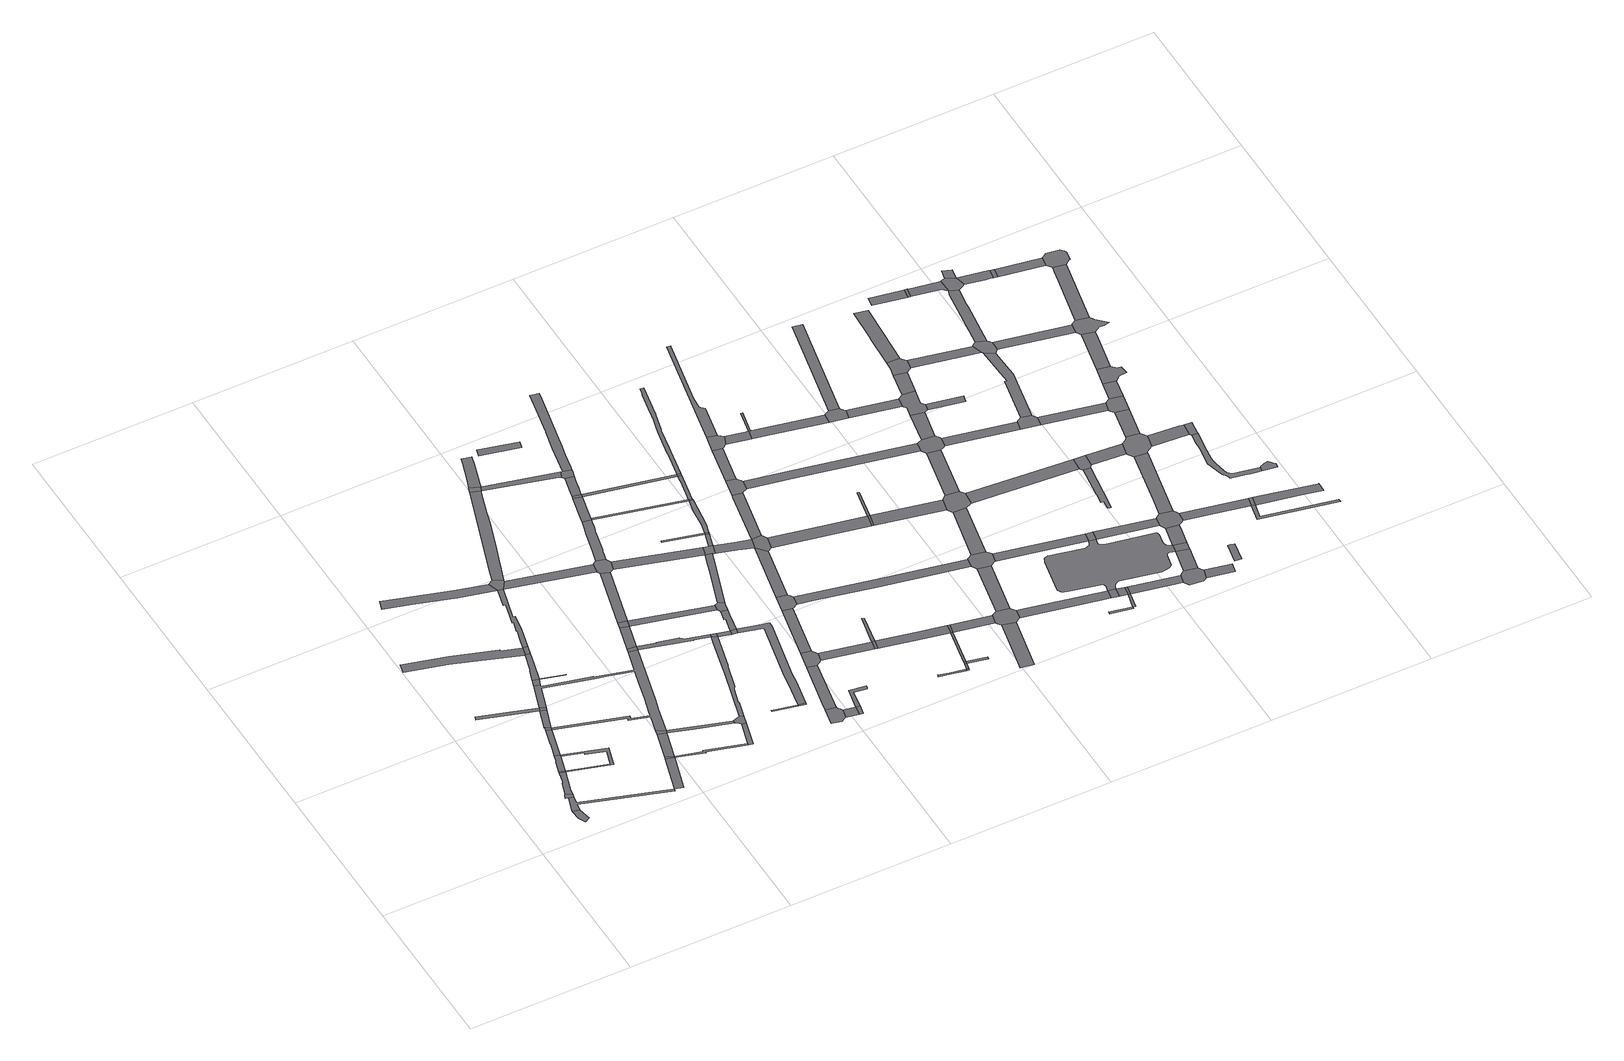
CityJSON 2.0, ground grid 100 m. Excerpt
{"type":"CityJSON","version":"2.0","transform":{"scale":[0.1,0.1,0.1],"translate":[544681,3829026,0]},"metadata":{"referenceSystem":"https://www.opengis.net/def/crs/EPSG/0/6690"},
"CityObjects":{
"road1":{"type":"Road","geometry":[{"type":"MultiSurface","lod":"1","boundaries":[[[0,1,2,3,4]]]}]},
"road2":{"type":"Road","geometry":[{"type":"MultiSurface","lod":"1","boundaries":[[[5,6,7,8,9,10,11]]]}]},
"road3":{"type":"Road","attributes":{"RoadStructureAttribute.sectionType":"1"},"geometry":[{"type":"MultiSurface","lod":"1","boundaries":[[[12,13,14,15,16,17,5,11,18,19,20]]]}]},
"road4":{"type":"Road","geometry":[{"type":"MultiSurface","lod":"1","boundaries":[[[21,12,20,22]]]}]},
"road5":{"type":"Road","geometry":[{"type":"MultiSurface","lod":"1","boundaries":[[[23,24,25,21,22,26,27,28]]]}]},
"road6":{"type":"Road","attributes":{"RoadStructureAttribute.sectionType":"1"},"geometry":[{"type":"MultiSurface","lod":"1","boundaries":[[[8,29,0,4,30,31,32,33,34,35,9]]]}]},
"road7":{"type":"Road","attributes":{"RoadStructureAttribute.sectionType":"1"},"geometry":[{"type":"MultiSurface","lod":"1","boundaries":[[[36,37,38,39,40]]]}]},
"road8":{"type":"Road","attributes":{"RoadStructureAttribute.sectionType":"1"},"geometry":[{"type":"MultiSurface","lod":"1","boundaries":[[[41,42,43,23,28,44,45,46]]]}]},
"road9":{"type":"Road","attributes":{"RoadStructureAttribute.sectionType":"1"},"geometry":[{"type":"MultiSurface","lod":"1","boundaries":[[[47,48,28,27,49,50,51,52,22,20]]]}]},
"road10":{"type":"Road","geometry":[{"type":"MultiSurface","lod":"1","boundaries":[[[53,41,46,54]]]}]},
"road11":{"type":"Road","attributes":{"RoadStructureAttribute.sectionType":"1"},"geometry":[{"type":"MultiSurface","lod":"1","boundaries":[[[39,55,53,54,56,57]]]}]},
"road12":{"type":"Road","attributes":{"RoadStructureAttribute.sectionType":"1"},"geometry":[{"type":"MultiSurface","lod":"1","boundaries":[[[58,59,60,61,62,63,64,65,66,67]]]}]},
"road13":{"type":"Road","geometry":[{"type":"MultiSurface","lod":"1","boundaries":[[[40,39,57,68]]]}]},
"road14":{"type":"Road","geometry":[{"type":"MultiSurface","lod":"1","boundaries":[[[69,70,71,72]]]}]},
"road15":{"type":"Road","attributes":{"RoadStructureAttribute.sectionType":"1"},"geometry":[{"type":"MultiSurface","lod":"1","boundaries":[[[73,74,33,75,76]]]}]},
"road16":{"type":"Road","attributes":{"RoadStructureAttribute.sectionType":"1"},"geometry":[{"type":"MultiSurface","lod":"1","boundaries":[[[77,78,79,80,81,82,83,84]]]}]},
"road17":{"type":"Road","geometry":[{"type":"MultiSurface","lod":"1","boundaries":[[[85,73,76,86]]]}]},
"road18":{"type":"Road","attributes":{"RoadStructureAttribute.sectionType":"1"},"geometry":[{"type":"MultiSurface","lod":"1","boundaries":[[[66,87,88,69,72,89,90,91,92,93,94,95]]]}]},
"road19":{"type":"Road","geometry":[{"type":"MultiSurface","lod":"1","boundaries":[[[67,66,95,96]]]}]},
"road20":{"type":"Road","attributes":{"RoadStructureAttribute.sectionType":"1"},"geometry":[{"type":"MultiSurface","lod":"1","boundaries":[[[70,97,98,40,68,99,100,101,102,103,104,105,106,107,108,54,46,109,110,111,112,113,114,115,116,117,118,119,120,121,122,123,124,125,71]]]}]},
"road21":{"type":"Road","attributes":{"RoadStructureAttribute.sectionType":"1"},"geometry":[{"type":"MultiSurface","lod":"1","boundaries":[[[126,127,85,86,128]]]}]},
"road22":{"type":"Road","geometry":[{"type":"MultiSurface","lod":"1","boundaries":[[[112,126,128,113]]]}]},
"road23":{"type":"Road","attributes":{"RoadStructureAttribute.sectionType":"1"},"geometry":[{"type":"MultiSurface","lod":"1","boundaries":[[[83,129,130,131,132,133,134,135,136,67,96,137,138,139,140]]]}]},
"road24":{"type":"Road","attributes":{"RoadStructureAttribute.sectionType":"1"},"geometry":[{"type":"MultiSurface","lod":"1","boundaries":[[[141,142,86,76,143,144,145,146]]]}]},
"road25":{"type":"Road","attributes":{"RoadStructureAttribute.sectionType":"1"},"geometry":[{"type":"MultiSurface","lod":"1","boundaries":[[[113,128,147,148,149]]]}]},
"road26":{"type":"Road","geometry":[{"type":"MultiSurface","lod":"1","boundaries":[[[150,84,83,140,151,152]]]}]},
"road27":{"type":"Road","geometry":[{"type":"MultiSurface","lod":"1","boundaries":[[[153,146,145,154,155]]]}]},
"road28":{"type":"Road","geometry":[{"type":"MultiSurface","lod":"1","boundaries":[[[156,120,119,157]]]}]},
"road29":{"type":"Road","geometry":[{"type":"MultiSurface","lod":"1","boundaries":[[[158,159,160,149,148,161,162,153,155,163]]]}]},
"road30":{"type":"Road","attributes":{"RoadStructureAttribute.sectionType":"1"},"geometry":[{"type":"MultiSurface","lod":"1","boundaries":[[[164,156,157,165,166]]]}]},
"road31":{"type":"Road","attributes":{"RoadStructureAttribute.sectionType":"1"},"geometry":[{"type":"MultiSurface","lod":"1","boundaries":[[[167,168,169,150,152,170,171,172,173,174,175,176,177,178,179,180,181]]]}]},
"road32":{"type":"Road","attributes":{"RoadStructureAttribute.sectionType":"1"},"geometry":[{"type":"MultiSurface","lod":"1","boundaries":[[[151,140,182,183]]]}]},
"road33":{"type":"Road","geometry":[{"type":"MultiSurface","lod":"1","boundaries":[[[184,164,166,185]]]}]},
"road34":{"type":"Road","attributes":{"RoadStructureAttribute.sectionType":"1"},"geometry":[{"type":"MultiSurface","lod":"1","boundaries":[[[186,187,188,189,157,119,190,191,192,193]]]}]},
"road35":{"type":"Road","attributes":{"RoadStructureAttribute.sectionType":"1"},"geometry":[{"type":"MultiSurface","lod":"1","boundaries":[[[194,184,185,195,196]]]}]},
"road36":{"type":"Road","attributes":{"RoadStructureAttribute.sectionType":"1"},"geometry":[{"type":"MultiSurface","lod":"1","boundaries":[[[192,197,198,199,200,158,163,201,202,203,204,205,206,207,208]]]}]},
"road37":{"type":"Road","geometry":[{"type":"MultiSurface","lod":"1","boundaries":[[[209,210,211,212,213]]]}]},
"road38":{"type":"Road","geometry":[{"type":"MultiSurface","lod":"1","boundaries":[[[214,215,167,181,216]]]}]},
"road39":{"type":"Road","attributes":{"RoadStructureAttribute.sectionType":"1"},"geometry":[{"type":"MultiSurface","lod":"1","boundaries":[[[217,185,166,218,219,220,221]]]}]},
"road40":{"type":"Road","geometry":[{"type":"MultiSurface","lod":"1","boundaries":[[[222,183,182,194,196,223,224,225]]]}]},
"road41":{"type":"Road","geometry":[{"type":"MultiSurface","lod":"1","boundaries":[[[213,212,226,227]]]}]},
"road42":{"type":"Road","attributes":{"RoadStructureAttribute.sectionType":"1"},"geometry":[{"type":"MultiSurface","lod":"1","boundaries":[[[228,229,230,214,216,231,232,233,234,235,236,237,238,239,240,241,242,243,244]]]}]},
"road43":{"type":"Road","geometry":[{"type":"MultiSurface","lod":"1","boundaries":[[[193,192,208,245]]]}]},
"road44":{"type":"Road","geometry":[{"type":"MultiSurface","lod":"1","boundaries":[[[246,247,248,249,250,251,252,253,254,255]]]}]},
"road45":{"type":"Road","attributes":{"RoadStructureAttribute.sectionType":"1"},"geometry":[{"type":"MultiSurface","lod":"1","boundaries":[[[245,208,256,257]]]}]},
"road46":{"type":"Road","attributes":{"RoadStructureAttribute.sectionType":"1"},"geometry":[{"type":"MultiSurface","lod":"1","boundaries":[[[258,259,260,261,262,222,225,263,264,265,266,267,268,269,270,271,272,273]]]}]},
"road47":{"type":"Road","geometry":[{"type":"MultiSurface","lod":"1","boundaries":[[[257,256,274,275]]]}]},
"road48":{"type":"Road","attributes":{"RoadStructureAttribute.sectionType":"1"},"geometry":[{"type":"MultiSurface","lod":"1","boundaries":[[[276,252,251,277,278]]]}]},
"road49":{"type":"Road","attributes":{"RoadStructureAttribute.sectionType":"1"},"geometry":[{"type":"MultiSurface","lod":"1","boundaries":[[[279,280,281,282,283,284,285,275,274,286,287,288,289,290,213,227]]]}]},
"road50":{"type":"Road","attributes":{"RoadStructureAttribute.sectionType":"1"},"geometry":[{"type":"MultiSurface","lod":"1","boundaries":[[[291,216,181,292,293,294,295]]]}]},
"road51":{"type":"Road","attributes":{"RoadStructureAttribute.sectionType":"1"},"geometry":[{"type":"MultiSurface","lod":"1","boundaries":[[[296,297,246,255,298]]]}]},
"road52":{"type":"Road","attributes":{"RoadStructureAttribute.sectionType":"1"},"geometry":[{"type":"MultiSurface","lod":"1","boundaries":[[[299,300,301,302,303,304,257,275,305,306,307]]]}]},
"road53":{"type":"Road","geometry":[{"type":"MultiSurface","lod":"1","boundaries":[[[278,277,308,309]]]}]},
"road54":{"type":"Road","geometry":[{"type":"MultiSurface","lod":"1","boundaries":[[[310,311,221,220,312,299,307,313,314]]]}]},
"road55":{"type":"Road","geometry":[{"type":"MultiSurface","lod":"1","boundaries":[[[315,316,258,273,317,318,319,320]]]}]},
"road56":{"type":"Road","attributes":{"RoadStructureAttribute.sectionType":"1"},"geometry":[{"type":"MultiSurface","lod":"1","boundaries":[[[321,322,323,324]]]}]},
"road57":{"type":"Road","attributes":{"RoadStructureAttribute.sectionType":"1"},"geometry":[{"type":"MultiSurface","lod":"1","boundaries":[[[224,223,325,326]]]}]},
"road58":{"type":"Road","geometry":[{"type":"MultiSurface","lod":"1","boundaries":[[[327,328,329,330,331,278,309]]]}]},
"road59":{"type":"Road","geometry":[{"type":"MultiSurface","lod":"1","boundaries":[[[332,315,320,333]]]}]},
"road60":{"type":"Road","geometry":[{"type":"MultiSurface","lod":"1","boundaries":[[[334,296,298,335,336,337,338,339,340,341]]]}]},
"road61":{"type":"Road","attributes":{"RoadStructureAttribute.sectionType":"1"},"geometry":[{"type":"MultiSurface","lod":"1","boundaries":[[[342,343,344,345,332,333,346,347,348,349,350,351,352]]]}]},
"road62":{"type":"Road","attributes":{"RoadStructureAttribute.sectionType":"1"},"geometry":[{"type":"MultiSurface","lod":"1","boundaries":[[[325,353,354,355,356,357,310,314,358,359,360,361,362,363]]]}]},
"road63":{"type":"Road","geometry":[{"type":"MultiSurface","lod":"1","boundaries":[[[295,294,342,352,364,365,366]]]}]},
"road64":{"type":"Road","attributes":{"RoadStructureAttribute.sectionType":"1"},"geometry":[{"type":"MultiSurface","lod":"1","boundaries":[[[367,368,334,341,369]]]}]},
"road65":{"type":"Road","attributes":{"RoadStructureAttribute.sectionType":"1"},"geometry":[{"type":"MultiSurface","lod":"1","boundaries":[[[317,273,370,371]]]}]},
"road66":{"type":"Road","geometry":[{"type":"MultiSurface","lod":"1","boundaries":[[[372,373,374,375]]]}]},
"road67":{"type":"Road","attributes":{"RoadStructureAttribute.sectionType":"1"},"geometry":[{"type":"MultiSurface","lod":"1","boundaries":[[[376,338,337,377,378,379]]]}]},
"road68":{"type":"Road","geometry":[{"type":"MultiSurface","lod":"1","boundaries":[[[326,325,363,380,381,382]]]}]},
"road69":{"type":"Road","geometry":[{"type":"MultiSurface","lod":"1","boundaries":[[[383,367,369,384,385,386,387,388,389,390]]]}]},
"road70":{"type":"Road","attributes":{"RoadStructureAttribute.sectionType":"1"},"geometry":[{"type":"MultiSurface","lod":"1","boundaries":[[[391,392,393,394,395,366,365,396,397,398,399,400,401,402]]]}]},
"road71":{"type":"Road","attributes":{"RoadStructureAttribute.sectionType":"1"},"geometry":[{"type":"MultiSurface","lod":"1","boundaries":[[[333,320,403,404]]]}]},
"road72":{"type":"Road","attributes":{"RoadStructureAttribute.sectionType":"1"},"geometry":[{"type":"MultiSurface","lod":"1","boundaries":[[[374,382,381,405]]]}]},
"road73":{"type":"Road","geometry":[{"type":"MultiSurface","lod":"1","boundaries":[[[375,374,405,406]]]}]},
"road74":{"type":"Road","attributes":{"RoadStructureAttribute.sectionType":"1"},"geometry":[{"type":"MultiSurface","lod":"1","boundaries":[[[407,408,409,381,380,410,411,412,413,414]]]}]},
"road75":{"type":"Road","geometry":[{"type":"MultiSurface","lod":"1","boundaries":[[[379,378,415,416]]]}]},
"road76":{"type":"Road","attributes":{"RoadStructureAttribute.sectionType":"1"},"geometry":[{"type":"MultiSurface","lod":"1","boundaries":[[[413,383,390,417]]]}]},
"road77":{"type":"Road","attributes":{"RoadStructureAttribute.sectionType":"1"},"geometry":[{"type":"MultiSurface","lod":"1","boundaries":[[[370,418,419,420,375,406,421,422]]]}]},
"road78":{"type":"Road","geometry":[{"type":"MultiSurface","lod":"1","boundaries":[[[423,424,425,426,379,416]]]}]},
"road79":{"type":"Road","geometry":[{"type":"MultiSurface","lod":"1","boundaries":[[[371,370,422,427]]]}]},
"road80":{"type":"Road","geometry":[{"type":"MultiSurface","lod":"1","boundaries":[[[428,429,430,414,413,417,431,432,433]]]}]},
"road81":{"type":"Road","attributes":{"RoadStructureAttribute.sectionType":"1"},"geometry":[{"type":"MultiSurface","lod":"1","boundaries":[[[403,434,435,436,437,371,427,438,439]]]}]},
"road82":{"type":"Road","geometry":[{"type":"MultiSurface","lod":"1","boundaries":[[[440,441,442,443,444,445,446]]]}]},
"road83":{"type":"Road","geometry":[{"type":"MultiSurface","lod":"1","boundaries":[[[404,403,439,447]]]}]},
"road84":{"type":"Road","attributes":{"RoadStructureAttribute.sectionType":"1"},"geometry":[{"type":"MultiSurface","lod":"1","boundaries":[[[448,416,415,449,450,451]]]}]},
"road85":{"type":"Road","geometry":[{"type":"MultiSurface","lod":"1","boundaries":[[[446,445,452,453]]]}]},
"road86":{"type":"Road","attributes":{"RoadStructureAttribute.sectionType":"1"},"geometry":[{"type":"MultiSurface","lod":"1","boundaries":[[[454,455,414,430,456]]]}]},
"road87":{"type":"Road","attributes":{"RoadStructureAttribute.sectionType":"1"},"geometry":[{"type":"MultiSurface","lod":"1","boundaries":[[[457,446,453,458]]]}]},
"road88":{"type":"Road","geometry":[{"type":"MultiSurface","lod":"1","boundaries":[[[459,457,458,460]]]}]},
"road89":{"type":"Road","geometry":[{"type":"MultiSurface","lod":"1","boundaries":[[[461,462,463,464,460,458]]]}]},
"road90":{"type":"Road","attributes":{"RoadStructureAttribute.sectionType":"1"},"geometry":[{"type":"MultiSurface","lod":"1","boundaries":[[[450,459,460,465]]]}]},
"road91":{"type":"Road","geometry":[{"type":"MultiSurface","lod":"1","boundaries":[[[466,454,456,467,468,469,470,471,472,473]]]}]},
"road92":{"type":"Road","attributes":{"RoadStructureAttribute.sectionType":"1"},"geometry":[{"type":"MultiSurface","lod":"1","boundaries":[[[474,475,476,477,478,479,480,481,482,483,484,485,486,487,404,447,488,489,490,491,492,493,494,495,496]]]}]},
"road93":{"type":"Road","attributes":{"RoadStructureAttribute.sectionType":"1"},"geometry":[{"type":"MultiSurface","lod":"1","boundaries":[[[497,387,386,498,499,500,501]]]}]},
"road94":{"type":"Road","geometry":[{"type":"MultiSurface","lod":"1","boundaries":[[[451,450,465,502]]]}]},
"road95":{"type":"Road","attributes":{"RoadStructureAttribute.sectionType":"1"},"geometry":[{"type":"MultiSurface","lod":"1","boundaries":[[[503,504,433,432,505,506,507]]]}]},
"road96":{"type":"Road","attributes":{"RoadStructureAttribute.sectionType":"1"},"geometry":[{"type":"MultiSurface","lod":"1","boundaries":[[[508,466,473,509,510]]]}]},
"road97":{"type":"Road","attributes":{"RoadStructureAttribute.sectionType":"1"},"geometry":[{"type":"MultiSurface","lod":"1","boundaries":[[[502,465,511,512,513]]]}]},
"road98":{"type":"Road","geometry":[{"type":"MultiSurface","lod":"1","boundaries":[[[514,508,510,515,516,517,518,519]]]}]},
"road99":{"type":"Road","attributes":{"RoadStructureAttribute.sectionType":"1"},"geometry":[{"type":"MultiSurface","lod":"1","boundaries":[[[520,521,522,523,524,525]]]}]},
"road100":{"type":"Road","geometry":[{"type":"MultiSurface","lod":"1","boundaries":[[[526,527,518,517,528,529]]]}]},
"road101":{"type":"Road","geometry":[{"type":"MultiSurface","lod":"1","boundaries":[[[530,531,513,512,532,533,520,525,534,535,536,537,538]]]}]},
"road102":{"type":"Road","geometry":[{"type":"MultiSurface","lod":"1","boundaries":[[[507,506,539,540]]]}]},
"road103":{"type":"Road","attributes":{"RoadStructureAttribute.sectionType":"1"},"geometry":[{"type":"MultiSurface","lod":"1","boundaries":[[[541,542,514,519,543,544,545,546,547,548,549]]]}]},
"road104":{"type":"Road","geometry":[{"type":"MultiSurface","lod":"1","boundaries":[[[550,551,552,507,540]]]}]},
"road105":{"type":"Road","geometry":[{"type":"MultiSurface","lod":"1","boundaries":[[[553,554,555,529,556]]]}]},
"road106":{"type":"Road","attributes":{"RoadStructureAttribute.sectionType":"1"},"geometry":[{"type":"MultiSurface","lod":"1","boundaries":[[[557,530,538,558]]]}]},
"road107":{"type":"Road","attributes":{"RoadStructureAttribute.sectionType":"1"},"geometry":[{"type":"MultiSurface","lod":"1","boundaries":[[[559,470,469,560,561,562]]]}]},
"road108":{"type":"Road","attributes":{"RoadStructureAttribute.sectionType":"1"},"geometry":[{"type":"MultiSurface","lod":"1","boundaries":[[[540,539,563,564]]]}]},
"road109":{"type":"Road","attributes":{"RoadStructureAttribute.sectionType":"1"},"geometry":[{"type":"MultiSurface","lod":"1","boundaries":[[[529,528,565,566,567,568,569,570,556]]]}]},
"road110":{"type":"Road","geometry":[{"type":"MultiSurface","lod":"1","boundaries":[[[571,572,573,501,500,574,575,557,558,576,577,578,579,580,581,582]]]}]},
"road111":{"type":"Road","attributes":{"RoadStructureAttribute.sectionType":"1"},"geometry":[{"type":"MultiSurface","lod":"1","boundaries":[[[583,536,535,584,585]]]}]},
"road112":{"type":"Road","attributes":{"RoadStructureAttribute.sectionType":"1"},"geometry":[{"type":"MultiSurface","lod":"1","boundaries":[[[586,571,582,587]]]}]},
"road113":{"type":"Road","geometry":[{"type":"MultiSurface","lod":"1","boundaries":[[[588,564,563,586,587,589,590,591]]]}]},
"road114":{"type":"Road","geometry":[{"type":"MultiSurface","lod":"1","boundaries":[[[592,567,566,593,594,595,596,597]]]}]},
"road115":{"type":"Road","attributes":{"RoadStructureAttribute.sectionType":"1"},"geometry":[{"type":"MultiSurface","lod":"1","boundaries":[[[598,599,600,601,602]]]}]},
"road116":{"type":"Road","attributes":{"RoadStructureAttribute.sectionType":"1"},"geometry":[{"type":"MultiSurface","lod":"1","boundaries":[[[579,578,603,604,605]]]}]},
"road117":{"type":"Road","geometry":[{"type":"MultiSurface","lod":"1","boundaries":[[[585,584,606,607]]]}]},
"road118":{"type":"Road","attributes":{"RoadStructureAttribute.sectionType":"1"},"geometry":[{"type":"MultiSurface","lod":"1","boundaries":[[[608,588,591,609]]]}]},
"road119":{"type":"Road","attributes":{"RoadStructureAttribute.sectionType":"1"},"geometry":[{"type":"MultiSurface","lod":"1","boundaries":[[[610,602,611,612]]]}]},
"road120":{"type":"Road","attributes":{"RoadStructureAttribute.sectionType":"1"},"geometry":[{"type":"MultiSurface","lod":"1","boundaries":[[[607,606,613,610,614]]]}]},
"road121":{"type":"Road","geometry":[{"type":"MultiSurface","lod":"1","boundaries":[[[614,610,612,615]]]}]},
"road122":{"type":"Road","attributes":{"RoadStructureAttribute.sectionType":"1"},"geometry":[{"type":"MultiSurface","lod":"1","boundaries":[[[594,593,616,617]]]}]},
"road123":{"type":"Road","attributes":{"RoadStructureAttribute.sectionType":"1"},"geometry":[{"type":"MultiSurface","lod":"1","boundaries":[[[618,619,592,597,620,621]]]}]},
"road124":{"type":"Road","geometry":[{"type":"MultiSurface","lod":"1","boundaries":[[[622,623,624,562,561,625,626,608,609,627,628,629,630,631,632,633]]]}]},
"road125":{"type":"Road","geometry":[{"type":"MultiSurface","lod":"1","boundaries":[[[634,635,636,637,638,639,640,641,642,643,644,645,646,647,648,649,650,651,652,653,654,585,607,655,656,657,658,659,660,661,662,663,664,665,666,667,668,669,670,671,672,673,674,675,676,677,678,679,680,681,682,683,684,685,686,687,688,689,604]]]}]},
"road126":{"type":"Road","attributes":{"RoadStructureAttribute.sectionType":"1"},"geometry":[{"type":"MultiSurface","lod":"1","boundaries":[[[690,622,633,691]]]}]},
"road127":{"type":"Road","attributes":{"RoadStructureAttribute.sectionType":"1"},"geometry":[{"type":"MultiSurface","lod":"1","boundaries":[[[615,612,692,693,694]]]}]},
"road128":{"type":"Road","geometry":[{"type":"MultiSurface","lod":"1","boundaries":[[[695,605,604,689,696]]]}]},
"road129":{"type":"Road","attributes":{"RoadStructureAttribute.sectionType":"1"},"geometry":[{"type":"MultiSurface","lod":"1","boundaries":[[[590,589,697,698]]]}]},
"road130":{"type":"Road","geometry":[{"type":"MultiSurface","lod":"1","boundaries":[[[699,700,617,616,701,702,690,691,703,704,705,706,707,708]]]}]},
"road131":{"type":"Road","attributes":{"RoadStructureAttribute.sectionType":"1"},"geometry":[{"type":"MultiSurface","lod":"1","boundaries":[[[709,710,699,708,711]]]}]},
"road132":{"type":"Road","attributes":{"RoadStructureAttribute.sectionType":"1"},"geometry":[{"type":"MultiSurface","lod":"1","boundaries":[[[630,629,712,713]]]}]},
"road133":{"type":"Road","geometry":[{"type":"MultiSurface","lod":"1","boundaries":[[[714,715,694,693,716,717,718,719,720,721,722,723]]]}]},
"road134":{"type":"Road","attributes":{"RoadStructureAttribute.sectionType":"1"},"geometry":[{"type":"MultiSurface","lod":"1","boundaries":[[[696,689,724,725]]]}]},
"road135":{"type":"Road","attributes":{"RoadStructureAttribute.sectionType":"1"},"geometry":[{"type":"MultiSurface","lod":"1","boundaries":[[[726,727,728,705,704]]]}]},
"road136":{"type":"Road","geometry":[{"type":"MultiSurface","lod":"1","boundaries":[[[729,730,731,732,709,711,733,734,735,736,737]]]}]},
"road137":{"type":"Road","attributes":{"RoadStructureAttribute.sectionType":"1"},"geometry":[{"type":"MultiSurface","lod":"1","boundaries":[[[672,714,723,738]]]}]},
"road138":{"type":"Road","attributes":{"RoadStructureAttribute.sectionType":"1"},"geometry":[{"type":"MultiSurface","lod":"1","boundaries":[[[739,740,741,729,737,742,743]]]}]},
"road139":{"type":"Road","geometry":[{"type":"MultiSurface","lod":"1","boundaries":[[[673,672,738,744,745]]]}]},
"road140":{"type":"Road","attributes":{"RoadStructureAttribute.sectionType":"1"},"geometry":[{"type":"MultiSurface","lod":"1","boundaries":[[[746,747,748,749,750,751,752,753,754,755,756]]]}]},
"road141":{"type":"Road","attributes":{"RoadStructureAttribute.sectionType":"1"},"geometry":[{"type":"MultiSurface","lod":"1","boundaries":[[[721,720,757,758]]]}]},
"road142":{"type":"Road","attributes":{"RoadStructureAttribute.sectionType":"1"},"geometry":[{"type":"MultiSurface","lod":"1","boundaries":[[[759,673,745,760,761]]]}]},
"road143":{"type":"Road","geometry":[{"type":"MultiSurface","lod":"1","boundaries":[[[698,697,762,746,756,763,764,765]]]}]},
"road144":{"type":"Road","geometry":[{"type":"MultiSurface","lod":"1","boundaries":[[[766,767,768,713,712,769,770,771]]]}]},
"road145":{"type":"Road","geometry":[{"type":"MultiSurface","lod":"1","boundaries":[[[772,773,774,725,724,775,759,761,776,777,778,779,780]]]}]},
"road146":{"type":"Road","attributes":{"RoadStructureAttribute.sectionType":"1"},"geometry":[{"type":"MultiSurface","lod":"1","boundaries":[[[735,734,781,782]]]}]},
"road147":{"type":"Road","geometry":[{"type":"MultiSurface","lod":"1","boundaries":[[[783,784,785,786,787]]]}]},
"road148":{"type":"Road","attributes":{"RoadStructureAttribute.sectionType":"1"},"geometry":[{"type":"MultiSurface","lod":"1","boundaries":[[[765,764,788,789]]]}]},
"road149":{"type":"Road","attributes":{"RoadStructureAttribute.sectionType":"1"},"geometry":[{"type":"MultiSurface","lod":"1","boundaries":[[[790,791,792,793,766,771,794,795,796]]]}]},
"road150":{"type":"Road","attributes":{"RoadStructureAttribute.sectionType":"1"},"geometry":[{"type":"MultiSurface","lod":"1","boundaries":[[[797,798,772,780,799,800]]]}]},
"road151":{"type":"Road","attributes":{"RoadStructureAttribute.sectionType":"1"},"geometry":[{"type":"MultiSurface","lod":"1","boundaries":[[[801,802,803,804,805]]]}]},
"road152":{"type":"Road","attributes":{"RoadStructureAttribute.sectionType":"1"},"geometry":[{"type":"MultiSurface","lod":"1","boundaries":[[[770,769,806,807]]]}]},
"road153":{"type":"Road","attributes":{"RoadStructureAttribute.sectionType":"1"},"geometry":[{"type":"MultiSurface","lod":"1","boundaries":[[[778,777,808,809,810,811,812]]]}]},
"road154":{"type":"Road","geometry":[{"type":"MultiSurface","lod":"1","boundaries":[[[813,814,815,782,781,790,796,816,817,818]]]}]},
"road155":{"type":"Road","geometry":[{"type":"MultiSurface","lod":"1","boundaries":[[[805,804,819,820,821]]]}]},
"road156":{"type":"Road","geometry":[{"type":"MultiSurface","lod":"1","boundaries":[[[822,823,824,825,789,788,826,797,800,827,828,829,830,831,832]]]}]},
"road157":{"type":"Road","attributes":{"RoadStructureAttribute.sectionType":"1"},"geometry":[{"type":"MultiSurface","lod":"1","boundaries":[[[820,819,833,834,835]]]}]},
"road158":{"type":"Road","attributes":{"RoadStructureAttribute.sectionType":"1"},"geometry":[{"type":"MultiSurface","lod":"1","boundaries":[[[834,836,813,818,837,838,839,840]]]}]},
"road159":{"type":"Road","attributes":{"RoadStructureAttribute.sectionType":"1"},"geometry":[{"type":"MultiSurface","lod":"1","boundaries":[[[841,842,822,832,843]]]}]},
"road160":{"type":"Road","geometry":[{"type":"MultiSurface","lod":"1","boundaries":[[[812,811,844,845]]]}]},
"road161":{"type":"Road","geometry":[{"type":"MultiSurface","lod":"1","boundaries":[[[846,807,806,847,841,843,848]]]}]},
"road162":{"type":"Road","attributes":{"RoadStructureAttribute.sectionType":"1"},"geometry":[{"type":"MultiSurface","lod":"1","boundaries":[[[849,830,829,850,851]]]}]},
"road163":{"type":"Road","geometry":[{"type":"MultiSurface","lod":"1","boundaries":[[[852,853,854,835,834,840,855,856,857,858]]]}]},
"road164":{"type":"Road","attributes":{"RoadStructureAttribute.sectionType":"1"},"geometry":[{"type":"MultiSurface","lod":"1","boundaries":[[[817,816,859,860]]]}]},
"road165":{"type":"Road","attributes":{"RoadStructureAttribute.sectionType":"1"},"geometry":[{"type":"MultiSurface","lod":"1","boundaries":[[[861,846,848,862]]]}]},
"road166":{"type":"Road","attributes":{"RoadStructureAttribute.sectionType":"1"},"geometry":[{"type":"MultiSurface","lod":"1","boundaries":[[[863,852,858,864,865]]]}]},
"road167":{"type":"Road","attributes":{"RoadStructureAttribute.sectionType":"1"},"geometry":[{"type":"MultiSurface","lod":"1","boundaries":[[[811,866,867,868,869,844]]]}]},
"road168":{"type":"Road","attributes":{"RoadStructureAttribute.sectionType":"1"},"geometry":[{"type":"MultiSurface","lod":"1","boundaries":[[[870,871,872,873,874,875,876,877,878,879,880,881,882,883,884,885,886,887,888,889,890,891,892,893]]]}]},
"road169":{"type":"Road","geometry":[{"type":"MultiSurface","lod":"1","boundaries":[[[894,861,862,895,896,897,898,899,900,901]]]}]},
"road170":{"type":"Road","geometry":[{"type":"MultiSurface","lod":"1","boundaries":[[[851,850,902,870,893,903,904]]]}]},
"road171":{"type":"Road","attributes":{"RoadStructureAttribute.sectionType":"1"},"geometry":[{"type":"MultiSurface","lod":"1","boundaries":[[[905,906,858,857,907,908,909,910]]]}]},
"road172":{"type":"Road","attributes":{"RoadStructureAttribute.sectionType":"1"},"geometry":[{"type":"MultiSurface","lod":"1","boundaries":[[[911,912,845,844,913,914,915,916]]]}]},
"road173":{"type":"Road","attributes":{"RoadStructureAttribute.sectionType":"1"},"geometry":[{"type":"MultiSurface","lod":"1","boundaries":[[[917,918,894,901,919,920]]]}]},
"road174":{"type":"Road","geometry":[{"type":"MultiSurface","lod":"1","boundaries":[[[921,922,923,924,925,926,883,882,927,928]]]}]},
"road175":{"type":"Road","geometry":[{"type":"MultiSurface","lod":"1","boundaries":[[[910,909,929,930]]]}]},
"road176":{"type":"Road","geometry":[{"type":"MultiSurface","lod":"1","boundaries":[[[931,932,860,859,917,920,933,934,935,936,937,938]]]}]},
"road177":{"type":"Road","attributes":{"RoadStructureAttribute.sectionType":"1"},"geometry":[{"type":"MultiSurface","lod":"1","boundaries":[[[939,940,930,929,941,942]]]}]},
"road178":{"type":"Road","attributes":{"RoadStructureAttribute.sectionType":"1"},"geometry":[{"type":"MultiSurface","lod":"1","boundaries":[[[943,944,945,946,931,938,947,948]]]}]},
"road179":{"type":"Road","geometry":[{"type":"MultiSurface","lod":"1","boundaries":[[[949,950,942,941,951,943,948,952,953,954,955,956,957,958]]]}]}
},
"vertices":[
[302,215,0],[306,151,0],[326,107,0],[360,126,0],[343,203,0],
[331,348,0],[325,347,0],[316,321,0],[333,315,0],[363,309,0],[365,322,0],[367,332,0],
[382,513,0],[377,497,0],[380,496,0],[361,429,0],[357,431,0],[331,350,0],[372,360,0],[416,498,0],[417,502,0],
[384,520,0],[419,509,0],
[423,641,0],[410,596,0],[406,597,0],[422,522,0],[450,620,0],[453,632,0],
[308,236,0],[347,223,0],[351,247,0],[871,83,0],[876,101,0],[354,263,0],[356,273,0],
[355,1063,0],[186,1115,0],[178,1092,0],[520,987,0],[527,1006,0],
[474,836,0],[445,732,0],[449,731,0],[455,638,0],[506,823,0],[507,826,0],
[676,425,0],[713,553,0],[577,584,0],[575,569,0],[690,533,0],[661,437,0],
[480,859,0],[512,841,0],
[478,859,0],[514,848,0],[557,975,0],
[553,1499,0],[555,1505,0],[286,1594,0],[19,1666,0],[7,1607,0],[254,1541,0],[364,1504,0],[653,1406,0],[658,1404,0],[673,1461,0],
[563,993,0],
[597,1214,0],[583,1172,0],[619,1161,0],[633,1201,0],
[944,328,0],[878,107,0],[926,86,0],[994,312,0],
[557,2032,0],[504,2048,0],[159,2152,0],[140,2094,0],[304,2046,0],[547,1973,0],[767,1917,0],[746,1984,0],
[949,344,0],[997,322,0],
[624,1285,0],[621,1286,0],[782,1161,0],[783,1163,0],[783,1166,0],[635,1206,0],[636,1207,0],[667,1318,0],[688,1401,0],
[702,1458,0],
[554,1083,0],[529,1011,0],[611,1134,0],[902,1062,0],[981,1042,0],[1124,1004,0],[1100,915,0],[1068,792,0],[1038,681,0],[1034,666,0],[929,697,0],[933,715,0],[914,702,0],[909,687,0],[1031,654,0],[1004,545,0],[1055,522,0],[1059,540,0],[1073,595,0],[1098,688,0],[1116,751,0],[1119,766,0],[1218,1143,0],[1164,1157,0],[1127,1017,0],[984,1054,0],[905,1075,0],[905,1080,0],[616,1149,0],
[996,517,0],[980,459,0],[1049,502,0],
[737,1803,0],[752,1799,0],[716,1659,0],[725,1657,0],[706,1594,0],[710,1591,0],[689,1518,0],[674,1465,0],[735,1585,0],[754,1696,0],[740,1699,0],[797,1910,0],
[1155,287,0],[1153,280,0],[1164,263,0],[1165,270,0],[1395,205,0],[1399,218,0],
[1188,458,0],[1412,390,0],[1414,410,0],
[777,2000,0],[831,1964,0],[833,1972,0],
[1441,367,0],[1423,198,0],[1467,360,0],
[1169,1177,0],[1224,1170,0],
[1458,423,0],[1450,420,0],[1432,415,0],[1433,374,0],[1436,372,0],[1482,416,0],
[1212,1341,0],[1248,1260,0],[1266,1327,0],
[996,2659,0],[981,2615,0],[794,2051,0],[862,2051,0],[870,2074,0],[872,2080,0],[889,2128,0],[912,2195,0],[966,2351,0],[970,2366,0],[980,2396,0],[1003,2475,0],[1038,2584,0],[1052,2629,0],[1057,2639,0],
[1312,1785,0],[1323,1845,0],
[1223,1382,0],[1276,1368,0],
[1482,1097,0],[1462,1115,0],[1336,1148,0],[1334,1142,0],[1522,1062,0],[1523,1065,0],[1620,1040,0],[1625,1059,0],
[1322,1764,0],[1277,1371,0],[1375,1747,0],
[1604,980,0],[1551,764,0],[1549,755,0],[1460,428,0],[1510,520,0],[1505,522,0],[1533,620,0],[1547,639,0],[1590,798,0],[1594,797,0],[1629,937,0],[1651,1022,0],
[1634,380,0],[1634,376,0],[1634,372,0],[1782,338,0],[1784,348,0],
[1008,2693,0],[999,2670,0],[1071,2669,0],
[1490,1313,0],[1481,1274,0],[1483,1274,0],[1749,1209,0],[1755,1245,0],
[1348,1862,0],[1400,1759,0],[1417,1816,0],[1401,1846,0],
[1826,330,0],[1828,340,0],
[1080,2911,0],[1071,2875,0],[1031,2750,0],[1074,2675,0],[1075,2679,0],[1077,2684,0],[1080,2695,0],[1085,2711,0],[1092,2737,0],[1101,2763,0],[1109,2791,0],[1117,2817,0],[1125,2844,0],[1132,2865,0],[1134,2873,0],[1137,2886,0],[1139,2896,0],
[1658,1051,0],
[1895,242,0],[1873,134,0],[1934,120,0],[1944,126,0],[1954,131,0],[1967,139,0],[1979,198,0],[1970,210,0],[1963,220,0],[1957,229,0],
[1728,1003,0],[1735,1032,0],
[1427,2163,0],[1415,2118,0],[1401,2065,0],[1399,2057,0],[1369,1943,0],[1413,1892,0],[1416,1905,0],[1420,1913,0],[1421,1918,0],[1454,2057,0],[1455,2061,0],[1459,2073,0],[1466,2098,0],[1475,2132,0],[1479,2147,0],[1480,2152,0],
[1761,996,0],[1768,1028,0],
[2046,184,0],[2041,123,0],[2054,182,0],
[1862,512,0],[1869,572,0],[1951,951,0],[1954,982,0],[1944,985,0],[1932,988,0],[1911,993,0],[1903,961,0],[1907,960,0],[1825,580,0],[1817,519,0],[1787,363,0],
[1507,2561,0],[1480,2527,0],[1492,2524,0],[1495,2523,0],[1511,2560,0],
[1965,580,0],[1906,293,0],[2025,568,0],
[1760,1189,0],[1746,1130,0],[1745,1127,0],[1752,1125,0],[1757,1124,0],[1750,1093,0],[1786,1116,0],[1787,1121,0],[1799,1181,0],
[2065,119,0],[2077,177,0],
[1777,1253,0],[1757,1246,0],[1751,1208,0],[1808,1225,0],[1814,1240,0],
[1470,2347,0],[1436,2200,0],[1483,2164,0],[1485,2178,0],[1486,2184,0],[1521,2335,0],
[1414,2830,0],[1425,2873,0],[1189,2930,0],[1178,2886,0],
[1896,1617,0],[1912,1673,0],
[2097,289,0],[2177,275,0],[2180,286,0],[2182,298,0],[2080,314,0],
[1474,2364,0],[1525,2353,0],
[1988,693,0],[2036,576,0],[2046,583,0],[2058,591,0],[2070,648,0],[2062,661,0],[2056,670,0],[2049,681,0],
[1507,2506,0],[1506,2502,0],[1494,2451,0],[1486,2419,0],[1528,2363,0],[1529,2369,0],[1532,2380,0],[1538,2405,0],[1547,2441,0],[1554,2471,0],[1559,2493,0],
[1870,1537,0],[1868,1529,0],[1859,1502,0],[1841,1447,0],[1779,1262,0],[1839,1314,0],[1879,1435,0],[1883,1448,0],[1907,1521,0],[1908,1524,0],[1935,1605,0],
[1569,2532,0],[1572,2546,0],[1521,2558,0],
[2058,1031,0],[2022,856,0],[2118,1019,0],
[2020,2024,0],[2022,2036,0],
[1736,1825,0],[1733,1813,0],[1972,1754,0],[1975,1766,0],
[2362,587,0],[2268,547,0],[2361,528,0],[2373,585,0],
[1950,1600,0],[1968,1658,0],[1945,1663,0],
[2081,1139,0],[2129,1025,0],[2139,1030,0],[2152,1037,0],[2162,1097,0],[2154,1109,0],[2149,1117,0],[2142,1127,0],
[1648,3163,0],[1625,3050,0],[1590,2878,0],[1589,2874,0],[1557,2744,0],[1577,2568,0],[1598,2666,0],[1612,2729,0],[1631,2820,0],[1663,2970,0],[1693,3108,0],[1701,3152,0],
[2058,2224,0],[2061,2239,0],
[1994,1748,0],
[1997,1759,0],
[2131,1610,0],[2083,1622,0],[1976,1655,0],[2071,1562,0],[2118,1547,0],[2157,1535,0],[2162,1533,0],[2176,1598,0],
[2378,524,0],[2390,582,0],
[2211,1472,0],
[2003,1945,0],[1993,1829,0],[1977,1776,0],[2015,1820,0],[2042,2021,0],
[2425,765,0],[2419,767,0],[2412,770,0],[2412,769,0],
[2044,2032,0],
[2244,1592,0],[2242,1594,0],[2238,1602,0],[2215,1475,0],[2239,1490,0],[2258,1568,0],
[2051,2190,0],[2053,2189,0],[2028,2063,0],[2024,2047,0],[2049,2063,0],[2080,2220,0],
[2633,169,0],[2566,184,0],[2565,177,0],[2563,171,0],[2634,157,0],[2719,140,0],[2729,150,0],
[2083,2235,0],
[2630,531,0],[2630,472,0],[2786,439,0],[2798,498,0],
[2737,136,0],[2740,148,0],
[2248,1952,0],[2244,1934,0],[2308,1940,0],
[2737,190,0],[2748,188,0],
[2740,205,0],[2751,203,0],
[2872,162,0],[2873,162,0],[2873,169,0],[2873,177,0],
[2799,437,0],
[2271,2065,0],[2319,1946,0],[2329,1951,0],[2342,1958,0],[2352,2018,0],[2344,2029,0],[2337,2040,0],[2328,2052,0],
[2202,2919,0],[2191,2870,0],[2189,2871,0],[2162,2727,0],[2157,2705,0],[2155,2692,0],[2154,2687,0],[2152,2678,0],[2131,2597,0],[2130,2592,0],[2127,2577,0],[2092,2407,0],[2095,2406,0],[2063,2253,0],[2116,2410,0],[2122,2439,0],[2148,2576,0],[2150,2584,0],[2181,2701,0],[2183,2706,0],[2184,2713,0],[2214,2871,0],[2222,2915,0],
[2625,1002,0],[2248,1018,0],[2626,939,0],[3132,836,0],[3142,896,0],
[2811,495,0],
[2808,1456,0],[2620,1494,0],[2621,1412,0],[2805,1374,0],[2821,1453,0],
[2319,2306,0],[2331,2066,0],[2378,2294,0],
[2812,434,0],[3037,388,0],[3050,447,0],
[2341,2412,0],[2390,2303,0],[2403,2312,0],[2409,2316,0],[2429,2374,0],[2400,2400,0],
[3060,358,0],[2993,35,0],[2990,16,0],[3069,2,0],[3076,33,0],[3140,339,0],
[2557,2346,0],[2551,2347,0],[2553,2285,0],[2566,2344,0],
[3084,466,0],[3060,452,0],[3038,387,0],[3045,378,0],[3162,353,0],[3172,359,0],[3184,419,0],[3178,428,0],[3162,450,0],
[2817,1372,0],[2834,1451,0],
[2487,3136,0],[2385,2629,0],[2443,2613,0],[2423,2634,0],[2419,2638,0],[2422,2708,0],[2450,2846,0],[2507,3127,0],[2509,3132,0],
[2869,1638,0],[2864,1639,0],[2859,1639,0],
[2605,2484,0],[2599,2485,0],[2593,2486,0],[2575,2342,0],
[3153,805,0],[3231,788,0],
[2616,1965,0],[2616,1904,0],[3320,1758,0],[3331,1818,0],
[3226,1289,0],[3244,1367,0],
[2613,2272,0],[2987,2195,0],[2994,2256,0],[2612,2335,0],[2590,2339,0],[2584,2341,0],
[3175,917,0],[3153,903,0],[3144,897,0],[3134,836,0],[3138,829,0],[3255,804,0],[3264,810,0],[3266,810,0],[3281,868,0],[3279,871,0],[3271,880,0],[3255,899,0],
[3418,370,0],[3686,254,0],[3697,312,0],
[3246,1254,0],[3326,1248,0],
[3273,1391,0],[3368,1269,0],[3375,1351,0],[3354,1380,0],
[3028,2274,0],[3098,2172,0],[3110,2231,0],[3101,2243,0],[3095,2251,0],[3087,2261,0],
[3623,167,0],[3622,159,0],[3621,152,0],[3756,124,0],[3758,138,0],
[3495,763,0],[3791,703,0],[3803,761,0],
[3731,245,0],[3743,303,0],
[3341,1726,0],[3420,1712,0],
[3781,234,0],[3773,133,0],[3794,231,0],
[3769,237,0],[3793,292,0],
[3806,290,0],
[3397,2110,0],[3407,2170,0],
[3164,2942,0],[3119,2716,0],[3162,2631,0],[3223,2930,0],
[3365,1832,0],[3342,1823,0],[3332,1818,0],[3321,1758,0],[3326,1750,0],[3443,1723,0],[3453,1728,0],[3455,1729,0],[3466,1791,0],[3465,1791,0],[3460,1800,0],[3445,1825,0],
[3785,683,0],[3778,673,0],[3768,668,0],[3758,665,0],[3743,663,0],[3538,708,0],[3528,706,0],[3518,703,0],[3513,698,0],[3508,688,0],[3503,675,0],[3458,460,0],[3458,447,0],[3463,438,0],[3471,428,0],[3483,420,0],[3503,413,0],[3686,372,0],[3694,370,0],[3701,362,0],[3706,345,0],[3749,323,0],[3754,333,0],[3766,343,0],[3779,348,0],[3789,351,0],[4029,301,0],[4049,303,0],[4067,306,0],[4084,311,0],[4097,319,0],[4101,329,0],[4116,399,0],[4118,404,0],[4123,409,0],[4133,412,0],[4143,412,0],[4156,409,0],[4170,402,0],[4180,451,0],[4155,464,0],[4147,477,0],[4145,484,0],[4142,499,0],[4154,562,0],[4154,569,0],[4151,577,0],[4141,582,0],[4131,584,0],[3856,639,0],[3841,644,0],[3836,649,0],[3828,659,0],[3826,666,0],[3828,679,0],[3833,695,0],
[3402,2026,0],[3482,2010,0],
[3796,230,0],[4091,172,0],[4106,228,0],
[3817,758,0],[3845,753,0],
[4016,1220,0],[4022,1301,0],
[3439,2190,0],[3408,2171,0],[3415,2086,0],[3412,2077,0],[3505,2021,0],[3506,2021,0],[3515,2065,0],[3514,2066,0],[3497,2087,0],[3517,2182,0],
[3471,2346,0],[3441,2198,0],[3548,2330,0],
[3879,1642,0],[3891,1702,0],
[4138,248,0],[4119,236,0],[4101,158,0],[4115,138,0],[4195,128,0],[4208,136,0],[4220,143,0],[4236,202,0],[4229,213,0],[4216,234,0],
[4192,622,0],[4202,680,0],
[3721,1976,0],[3726,1998,0],[3731,2020,0],
[3485,2449,0],[3484,2435,0],[3481,2398,0],[3481,2395,0],[3571,2345,0],[3583,2352,0],[3591,2412,0],[3580,2424,0],[3564,2444,0],
[4248,385,0],
[3511,2873,0],[3498,2661,0],[3498,2660,0],[3578,2656,0],[3591,2854,0],
[4252,409,0],[4258,436,0],
[4030,1200,0],[4004,1003,0],[4004,1002,0],[3995,935,0],[4010,933,0],[4006,878,0],[4016,875,0],[4026,873,0],[4026,874,0],[4044,998,0],[4073,1197,0],
[4384,110,0],[4396,169,0],
[4207,585,0],[4283,557,0],[4287,576,0],
[4029,1203,0],[4073,1198,0],[4088,1214,0],[4094,1295,0],
[3926,1724,0],[3915,1717,0],[3903,1709,0],[3993,1619,0],[4005,1679,0],[3985,1709,0],
[4233,702,0],[4232,701,0],[4213,688,0],[4197,610,0],[4308,587,0],[4322,594,0],[4328,654,0],[4322,666,0],[4310,686,0],
[3979,2269,0],[3959,2336,0],
[4482,300,0],[4462,304,0],[4443,307,0],[4420,185,0],[4460,177,0],
[4298,1198,0],[4316,1278,0],
[3986,2264,0],[3994,2082,0],[3997,2010,0],[3983,2011,0],[4052,2042,0],[4050,2083,0],[4045,2228,0],
[4325,1156,0],[4256,818,0],[4311,691,0],[4405,1148,0],
[3829,2900,0],[3636,2937,0],[3625,2879,0],[3830,2840,0],[3841,2898,0],
[4373,1541,0],[4388,1599,0],
[4593,538,0],[4594,539,0],[4698,518,0],[4705,517,0],[4717,574,0],
[3989,2358,0],[3981,2352,0],[3969,2344,0],[4068,2251,0],[4069,2312,0],[4047,2335,0],
[3847,2837,0],[3858,2896,0],[3858,2898,0],
[4359,1315,0],[4358,1312,0],[4347,1295,0],[4346,1294,0],[4311,1178,0],[4406,1156,0],[4423,1168,0],[4448,1184,0],[4464,1266,0],[4449,1286,0],[4437,1302,0],
[4021,2804,0],[4050,2776,0],[4048,2862,0],
[4040,2752,0],[4084,2616,0],[4087,2641,0],[4101,2744,0],[4106,2755,0],
[4397,1511,0],[4366,1352,0],[4476,1494,0],
[4727,510,0],[4739,570,0],
[4421,1619,0],[4382,1529,0],[4498,1603,0],
[4655,1249,0],[4673,1166,0],[4683,1246,0],
[4079,2874,0],[4057,2865,0],[4052,2864,0],[4112,2759,0],[4136,2772,0],[4149,2779,0],[4136,2844,0],
[4507,2160,0],[4514,2221,0],
[4445,1738,0],[4522,1722,0],
[4092,2931,0],[4146,2908,0],[4147,2912,0],
[4683,407,0],[5151,311,0],[5149,331,0],[4705,420,0],
[4682,1155,0],[4671,1085,0],[4669,1042,0],[4651,918,0],[4681,805,0],[4701,782,0],[4704,766,0],[4704,761,0],[4714,759,0],[4788,743,0],[4820,737,0],[4852,732,0],[4886,726,0],[4890,755,0],[4826,766,0],[4738,783,0],[4720,799,0],[4711,808,0],[4704,829,0],[4692,900,0],[4689,923,0],[4688,944,0],[4700,1041,0],[4718,1149,0],
[4469,1852,0],[4523,1723,0],[4544,1741,0],[4553,1749,0],[4603,1753,0],[4598,1804,0],[4570,1809,0],[4546,1836,0],
[4680,1157,0],[4720,1159,0],[4729,1240,0],
[4318,2810,0],[4186,2834,0],[4268,2756,0],[4295,2752,0],[4313,2749,0],[4324,2809,0],
[5109,490,0],[4751,567,0],[4735,509,0],[4985,459,0],[5110,432,0],[5111,490,0],
[4526,2130,0],[4517,2088,0],[4598,2088,0],[4603,2111,0],
[4974,746,0],[4956,767,0],[4949,775,0],[4924,772,0],[4915,767,0],[4900,760,0],[4975,711,0],[4980,739,0],
[4340,2744,0],[4351,2805,0],
[4549,2244,0],[4527,2229,0],[4641,2134,0],[4670,2131,0],[4705,2142,0],[4646,2201,0],[4639,2211,0],[4628,2227,0],
[4354,2803,0],[4351,2804,0],[4613,2694,0],[4624,2754,0],
[4638,2665,0],[4627,2614,0],[4623,2596,0],[4616,2560,0],[4633,2254,0],[4716,2650,0],
[4659,2778,0],[4636,2762,0],[4621,2685,0],[4740,2669,0],[4747,2675,0],[4753,2674,0],[4763,2735,0],[4758,2741,0],[4755,2745,0],[4739,2765,0]
]}
